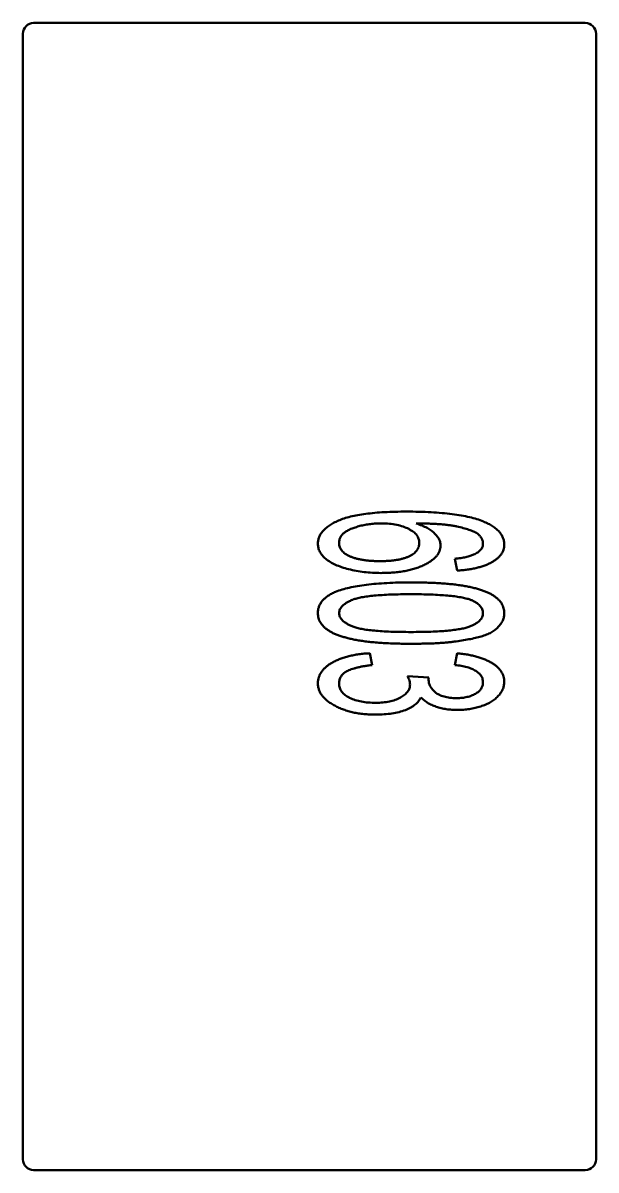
# Model space of a CAD drawing. Header units: millimetres. Extents: x 37 to 347, y 164 to 266.
# Drawn here: x 299.687 to 300.487, y 204.504 to 206.104 of the extents above; entities that cross this region are included whole.
import ezdxf

# ---------------------------------------------------------------- set-up
doc = ezdxf.new("R2010")
doc.units = ezdxf.units.MM
doc.header["$LTSCALE"] = 0.75
doc.layers.add('Visible', color=7, linetype='Continuous', lineweight=50)

msp = doc.modelspace()

# ---------------------------------------------------------------- linework, layer by layer
at = {"layer": 'Visible'}
for p, q in [((299.7022, 206.1042), (300.4722, 206.1042)), ((299.6872, 205.7042), (299.6872, 206.0892)), ((300.4872, 206.0892), (300.4872, 205.7042)), ((299.6872, 204.9042), (299.6872, 205.7042)), ((300.4872, 205.7042), (300.4872, 204.9042)), ((300.2932, 205.3403), (300.2899, 205.3568)), ((300.1714, 205.2251), (300.1747, 205.2086)), ((300.2899, 205.2086), (300.2932, 205.2251)), ((300.2241, 205.193), (300.2537, 205.1912)), ((299.6872, 204.5192), (299.6872, 204.9042)), ((300.4872, 204.9042), (300.4872, 204.5192)), ((300.4722, 204.5042), (299.7022, 204.5042))]:
    msp.add_line(p, q, dxfattribs=at)
for centre, radius, start, end in [((299.7022, 206.0892), 0.015, 90, 180), ((300.2684, 205.1878), 0.0151, 167.1001, 176.9606), ((299.7022, 204.5192), 0.015, 180, 270), ((300.4722, 204.5192), 0.015, 270, 0)]:
    msp.add_arc(centre, radius, start, end, dxfattribs=at)
at = {"layer": 'Visible', "extrusion": (0, 0, -1)}
msp.add_arc((-300.4722, 206.0892), 0.015, 90, 180, dxfattribs=at)
at = {"layer": 'Visible'}
for points, knots in [([(300.0989, 205.3776), (300.099, 205.3793), (300.0992, 205.3825), (300.1006, 205.3873), (300.1029, 205.3917), (300.1061, 205.3959), (300.1102, 205.3999), (300.1152, 205.4036), (300.1211, 205.4071), (300.1279, 205.4103), (300.1357, 205.4133), (300.1447, 205.4158), (300.1548, 205.4179), (300.1661, 205.4196), (300.1786, 205.421), (300.1922, 205.422), (300.2069, 205.4225), (300.2172, 205.4226), (300.2225, 205.4227)], [0, 0, 0, 0, 0.034539, 0.068446, 0.103088, 0.13979, 0.17946, 0.222893, 0.270938, 0.32355, 0.381968, 0.447495, 0.520046, 0.600262, 0.688396, 0.784196, 0.88815, 1, 1, 1, 1]), ([(300.2225, 205.4227), (300.2284, 205.4226), (300.2399, 205.4226), (300.2565, 205.4219), (300.2718, 205.4208), (300.2859, 205.4193), (300.2987, 205.4175), (300.3103, 205.4151), (300.3206, 205.4125), (300.3269, 205.4101), (300.3299, 205.4089)], [0, 0, 0, 0, 0.16399, 0.316279, 0.457451, 0.587187, 0.706146, 0.814209, 0.912106, 1, 1, 1, 1]), ([(300.3299, 205.4089), (300.3322, 205.4079), (300.3366, 205.406), (300.3426, 205.4026), (300.3476, 205.399), (300.3518, 205.3951), (300.355, 205.3909), (300.3574, 205.3864), (300.3588, 205.3816), (300.359, 205.3784), (300.3591, 205.3767)], [0, 0, 0, 0, 0.16287, 0.309908, 0.444611, 0.566631, 0.67929, 0.787329, 0.892674, 1, 1, 1, 1]), ([(300.1875, 205.4062), (300.1849, 205.4062), (300.1798, 205.4061), (300.1723, 205.4053), (300.1649, 205.4043), (300.1578, 205.4027), (300.1512, 205.4008), (300.1453, 205.3987), (300.1403, 205.3962), (300.136, 205.3936), (300.1327, 205.3905), (300.1303, 205.387), (300.1288, 205.3831), (300.1287, 205.3803), (300.1286, 205.3789)], [0, 0, 0, 0, 0.109243, 0.216023, 0.321968, 0.426361, 0.524966, 0.612732, 0.691524, 0.7616, 0.824439, 0.882595, 0.939943, 1, 1, 1, 1]), ([(300.2405, 205.3795), (300.2405, 205.3805), (300.2404, 205.3823), (300.2396, 205.3849), (300.2385, 205.3875), (300.2369, 205.3899), (300.2348, 205.3923), (300.2322, 205.3944), (300.2292, 205.3965), (300.2246, 205.3992), (300.2178, 205.4021), (300.2087, 205.4045), (300.1985, 205.406), (300.1913, 205.4061), (300.1875, 205.4062)], [0, 0, 0, 0, 0.042268, 0.084326, 0.12704, 0.171814, 0.219694, 0.271017, 0.327502, 0.389152, 0.521662, 0.665762, 0.8249, 1, 1, 1, 1]), ([(300.2363, 205.4062), (300.239, 205.4052), (300.2441, 205.4034), (300.2511, 205.4001), (300.257, 205.3965), (300.2618, 205.3925), (300.2655, 205.3883), (300.2682, 205.384), (300.2699, 205.3796), (300.2701, 205.3765), (300.2702, 205.375)], [0, 0, 0, 0, 0.175284, 0.3323, 0.472555, 0.59864, 0.711841, 0.814222, 0.907964, 1, 1, 1, 1]), ([(300.3218, 205.3922), (300.32, 205.3931), (300.3161, 205.3951), (300.3094, 205.3976), (300.3016, 205.3999), (300.2943, 205.4017), (300.2878, 205.403), (300.2822, 205.4038), (300.276, 205.4045), (300.2692, 205.4051), (300.2618, 205.4056), (300.2539, 205.4059), (300.2453, 205.4061), (300.2394, 205.4062), (300.2363, 205.4062)], [0, 0, 0, 0, 0.069993, 0.151179, 0.244049, 0.348789, 0.406942, 0.471758, 0.543422, 0.621403, 0.705702, 0.796988, 0.895269, 1, 1, 1, 1]), ([(300.3294, 205.3778), (300.3293, 205.379), (300.3292, 205.3815), (300.3276, 205.3852), (300.3252, 205.3889), (300.323, 205.391), (300.3218, 205.3922)], [0, 0, 0, 0, 0.216987, 0.448782, 0.706308, 1, 1, 1, 1]), ([(300.1868, 205.337), (300.1828, 205.3371), (300.1751, 205.3372), (300.1636, 205.3383), (300.1525, 205.3399), (300.142, 205.3422), (300.1323, 205.345), (300.1237, 205.3483), (300.1162, 205.3521), (300.1101, 205.3565), (300.1051, 205.3612), (300.1016, 205.3664), (300.0993, 205.3719), (300.0991, 205.3757), (300.0989, 205.3776)], [0, 0, 0, 0, 0.113222, 0.222436, 0.328941, 0.432255, 0.529309, 0.617114, 0.696232, 0.767885, 0.832331, 0.890498, 0.945728, 1, 1, 1, 1]), ([(300.1286, 205.3789), (300.1286, 205.3779), (300.1287, 205.376), (300.1295, 205.3732), (300.1307, 205.3705), (300.1324, 205.3681), (300.1346, 205.3659), (300.1372, 205.3637), (300.1404, 205.3619), (300.144, 205.3601), (300.148, 205.3586), (300.1524, 205.3572), (300.1571, 205.3561), (300.1622, 205.3551), (300.1676, 205.3544), (300.1734, 205.3539), (300.1795, 205.3536), (300.1836, 205.3535), (300.1858, 205.3535)], [0, 0, 0, 0, 0.043059, 0.084311, 0.126412, 0.169629, 0.214862, 0.264105, 0.317794, 0.376356, 0.439245, 0.50636, 0.576813, 0.652673, 0.732388, 0.816257, 0.905922, 1, 1, 1, 1]), ([(300.1858, 205.3535), (300.1878, 205.3535), (300.1919, 205.3536), (300.1977, 205.3539), (300.2033, 205.3544), (300.2084, 205.3551), (300.2133, 205.356), (300.2178, 205.3571), (300.222, 205.3585), (300.2258, 205.36), (300.2293, 205.3617), (300.2323, 205.3637), (300.2348, 205.3658), (300.2369, 205.3682), (300.2385, 205.3707), (300.2397, 205.3735), (300.2404, 205.3764), (300.2405, 205.3785), (300.2405, 205.3795)], [0, 0, 0, 0, 0.092421, 0.18033, 0.263853, 0.34161, 0.415312, 0.485163, 0.550673, 0.612163, 0.670021, 0.723417, 0.772617, 0.818981, 0.864284, 0.908474, 0.952925, 1, 1, 1, 1]), ([(300.3591, 205.3767), (300.359, 205.3755), (300.3589, 205.373), (300.3581, 205.3695), (300.3567, 205.3661), (300.3547, 205.3628), (300.3522, 205.3598), (300.3492, 205.357), (300.3456, 205.3543), (300.3415, 205.3518), (300.3369, 205.3495), (300.3319, 205.3474), (300.3265, 205.3457), (300.3206, 205.3441), (300.3144, 205.3428), (300.3077, 205.3417), (300.3006, 205.3409), (300.2957, 205.3405), (300.2932, 205.3403)], [0, 0, 0, 0, 0.045249, 0.089046, 0.133753, 0.17902, 0.22622, 0.276333, 0.330502, 0.389318, 0.451844, 0.517626, 0.587612, 0.660911, 0.739117, 0.821058, 0.908157, 1, 1, 1, 1]), ([(300.3163, 205.3626), (300.3173, 205.3631), (300.3193, 205.3641), (300.322, 205.3657), (300.3242, 205.3675), (300.3261, 205.3694), (300.3276, 205.3713), (300.3287, 205.3734), (300.3293, 205.3756), (300.3294, 205.3771), (300.3294, 205.3778)], [0, 0, 0, 0, 0.163277, 0.310892, 0.446819, 0.569906, 0.684024, 0.789987, 0.895592, 1, 1, 1, 1]), ([(300.2702, 205.375), (300.2701, 205.3737), (300.2699, 205.3711), (300.2688, 205.3673), (300.2669, 205.3637), (300.2644, 205.3602), (300.261, 205.357), (300.257, 205.3538), (300.2522, 205.3508), (300.2468, 205.348), (300.2408, 205.3454), (300.2344, 205.3432), (300.2275, 205.3413), (300.2201, 205.3397), (300.2124, 205.3385), (300.2043, 205.3376), (300.1957, 205.3371), (300.1898, 205.3371), (300.1868, 205.337)], [0, 0, 0, 0, 0.0391, 0.07853, 0.118928, 0.162015, 0.208997, 0.259988, 0.316442, 0.37843, 0.444682, 0.513469, 0.585629, 0.660965, 0.739818, 0.822306, 0.909148, 1, 1, 1, 1]), ([(300.2899, 205.3568), (300.2927, 205.3572), (300.298, 205.3578), (300.3052, 205.359), (300.3112, 205.3606), (300.3147, 205.362), (300.3163, 205.3626)], [0, 0, 0, 0, 0.314678, 0.585132, 0.813475, 1, 1, 1, 1]), ([(300.1237, 205.3109), (300.1267, 205.312), (300.1329, 205.3142), (300.1431, 205.3167), (300.1545, 205.319), (300.1671, 205.3207), (300.1808, 205.3222), (300.1958, 205.3231), (300.2119, 205.3238), (300.2231, 205.3238), (300.2289, 205.3239)], [0, 0, 0, 0, 0.088742, 0.187499, 0.295864, 0.414923, 0.545072, 0.685443, 0.837217, 1, 1, 1, 1]), ([(300.2289, 205.3239), (300.2326, 205.3239), (300.2398, 205.3239), (300.2503, 205.3236), (300.2603, 205.3233), (300.2697, 205.3227), (300.2786, 205.3221), (300.287, 205.3213), (300.2949, 205.3203), (300.3023, 205.3192), (300.3092, 205.3179), (300.3156, 205.3165), (300.3216, 205.3149), (300.3271, 205.3132), (300.3322, 205.3113), (300.3369, 205.3094), (300.3411, 205.3073), (300.3448, 205.3049), (300.3482, 205.3025), (300.3511, 205.2999), (300.3536, 205.2972), (300.3555, 205.2942), (300.3571, 205.2911), (300.3583, 205.2879), (300.359, 205.2845), (300.359, 205.2822), (300.3591, 205.2811)], [0, 0, 0, 0, 0.074506, 0.1459, 0.213486, 0.277294, 0.338042, 0.395064, 0.448741, 0.499113, 0.546571, 0.591094, 0.632898, 0.672215, 0.708563, 0.743033, 0.77464, 0.804496, 0.832142, 0.858512, 0.883407, 0.907258, 0.930302, 0.953206, 0.976284, 1, 1, 1, 1]), ([(300.0989, 205.2811), (300.099, 205.2826), (300.0992, 205.2857), (300.1003, 205.2901), (300.1023, 205.2943), (300.1051, 205.2982), (300.1086, 205.3018), (300.113, 205.3052), (300.118, 205.3083), (300.1217, 205.31), (300.1237, 205.3109)], [0, 0, 0, 0, 0.112855, 0.222519, 0.33314, 0.446105, 0.568897, 0.700572, 0.843031, 1, 1, 1, 1]), ([(300.229, 205.3074), (300.2241, 205.3074), (300.2146, 205.3074), (300.2011, 205.307), (300.1889, 205.3064), (300.1781, 205.3056), (300.1686, 205.3046), (300.1604, 205.3033), (300.1536, 205.3018), (300.148, 205.3), (300.1434, 205.298), (300.1395, 205.296), (300.1362, 205.2937), (300.1334, 205.2915), (300.1312, 205.2891), (300.1297, 205.2865), (300.1288, 205.2838), (300.1286, 205.282), (300.1286, 205.2811)], [0, 0, 0, 0, 0.134263, 0.256912, 0.367072, 0.465719, 0.552001, 0.626648, 0.690208, 0.742103, 0.78636, 0.826398, 0.862342, 0.894454, 0.92353, 0.950073, 0.975135, 1, 1, 1, 1]), ([(300.3118, 205.2998), (300.3098, 205.3005), (300.3053, 205.3018), (300.2979, 205.3033), (300.2893, 205.3046), (300.2795, 205.3056), (300.2686, 205.3064), (300.2564, 205.307), (300.2431, 205.3074), (300.2338, 205.3074), (300.229, 205.3074)], [0, 0, 0, 0, 0.077494, 0.167583, 0.271791, 0.388974, 0.520674, 0.666372, 0.826123, 1, 1, 1, 1]), ([(300.3294, 205.2812), (300.3294, 205.2821), (300.3293, 205.284), (300.3284, 205.2867), (300.327, 205.2892), (300.325, 205.2916), (300.3225, 205.2938), (300.3195, 205.296), (300.3159, 205.2981), (300.3132, 205.2992), (300.3118, 205.2998)], [0, 0, 0, 0, 0.100844, 0.202097, 0.308076, 0.419905, 0.544656, 0.680308, 0.833032, 1, 1, 1, 1]), ([(300.2289, 205.2383), (300.2252, 205.2383), (300.2181, 205.2383), (300.2077, 205.2386), (300.1978, 205.2389), (300.1884, 205.2394), (300.1795, 205.2401), (300.1711, 205.2409), (300.1632, 205.2419), (300.1558, 205.243), (300.1489, 205.2442), (300.1425, 205.2457), (300.1365, 205.2472), (300.131, 205.2489), (300.1259, 205.2507), (300.1212, 205.2527), (300.1169, 205.2548), (300.1132, 205.2572), (300.1098, 205.2596), (300.1069, 205.2622), (300.1045, 205.2649), (300.1024, 205.2678), (300.1009, 205.2709), (300.0997, 205.2742), (300.099, 205.2776), (300.099, 205.2799), (300.0989, 205.2811)], [0, 0, 0, 0, 0.074251, 0.145037, 0.212012, 0.2759, 0.336376, 0.39347, 0.447215, 0.49765, 0.544762, 0.589416, 0.631521, 0.670554, 0.707275, 0.741788, 0.773747, 0.80364, 0.831602, 0.858005, 0.882699, 0.906488, 0.929872, 0.952805, 0.976255, 1, 1, 1, 1]), ([(300.1286, 205.2811), (300.1286, 205.2802), (300.1288, 205.2783), (300.1297, 205.2756), (300.1313, 205.2731), (300.1334, 205.2706), (300.1362, 205.2684), (300.1395, 205.2662), (300.1434, 205.2642), (300.1481, 205.2622), (300.1537, 205.2603), (300.1605, 205.2588), (300.1687, 205.2576), (300.1782, 205.2565), (300.189, 205.2557), (300.2011, 205.2551), (300.2146, 205.2548), (300.2241, 205.2547), (300.229, 205.2547)], [0, 0, 0, 0, 0.024873, 0.049942, 0.076734, 0.105819, 0.137584, 0.173281, 0.213331, 0.25803, 0.310528, 0.373652, 0.448708, 0.535069, 0.633281, 0.743475, 0.865696, 1, 1, 1, 1]), ([(300.3591, 205.2811), (300.359, 205.2793), (300.3588, 205.2759), (300.3572, 205.2708), (300.3544, 205.2661), (300.3508, 205.2615), (300.3462, 205.2574), (300.3407, 205.2538), (300.3342, 205.2508), (300.3268, 205.2484), (300.3186, 205.2463), (300.3095, 205.2444), (300.2996, 205.2427), (300.2908, 205.2415), (300.2832, 205.2405), (300.2768, 205.2399), (300.27, 205.2394), (300.2628, 205.2389), (300.255, 205.2387), (300.2467, 205.2385), (300.238, 205.2383), (300.232, 205.2383), (300.2289, 205.2383)], [0, 0, 0, 0, 0.034937, 0.070233, 0.106498, 0.145588, 0.187189, 0.231348, 0.279253, 0.331361, 0.388443, 0.450964, 0.518748, 0.592149, 0.631732, 0.674662, 0.720681, 0.770144, 0.822679, 0.878318, 0.937425, 1, 1, 1, 1]), ([(300.229, 205.2547), (300.2338, 205.2547), (300.2431, 205.2548), (300.2563, 205.2551), (300.2683, 205.2557), (300.279, 205.2564), (300.2885, 205.2574), (300.2966, 205.2587), (300.3036, 205.26), (300.3093, 205.2618), (300.3141, 205.2636), (300.3181, 205.2657), (300.3216, 205.2678), (300.3244, 205.2702), (300.3267, 205.2727), (300.3283, 205.2754), (300.3292, 205.2783), (300.3294, 205.2802), (300.3294, 205.2812)], [0, 0, 0, 0, 0.131104, 0.251092, 0.359069, 0.456019, 0.542064, 0.61636, 0.680002, 0.732947, 0.778443, 0.819195, 0.855957, 0.888635, 0.918943, 0.946451, 0.973354, 1, 1, 1, 1]), ([(300.0989, 205.1835), (300.099, 205.1849), (300.0991, 205.1877), (300.1002, 205.1918), (300.1017, 205.1957), (300.104, 205.1994), (300.1068, 205.2029), (300.1104, 205.2062), (300.1144, 205.2094), (300.1192, 205.2123), (300.1244, 205.2149), (300.13, 205.2173), (300.136, 205.2194), (300.1424, 205.2211), (300.1491, 205.2226), (300.1562, 205.2238), (300.1637, 205.2246), (300.1688, 205.2249), (300.1714, 205.2251)], [0, 0, 0, 0, 0.046425, 0.091755, 0.137366, 0.184235, 0.233618, 0.286345, 0.342703, 0.403812, 0.468459, 0.535483, 0.604767, 0.676823, 0.752582, 0.831579, 0.913949, 1, 1, 1, 1]), ([(300.2932, 205.2251), (300.2957, 205.2248), (300.3007, 205.2243), (300.3079, 205.2232), (300.3147, 205.2219), (300.3209, 205.2203), (300.3268, 205.2185), (300.3322, 205.2164), (300.3372, 205.2141), (300.3418, 205.2116), (300.3459, 205.2089), (300.3494, 205.206), (300.3524, 205.2029), (300.3548, 205.1997), (300.3567, 205.1963), (300.3581, 205.1926), (300.3589, 205.1889), (300.359, 205.1863), (300.3591, 205.185)], [0, 0, 0, 0, 0.091225, 0.177914, 0.259697, 0.336779, 0.409804, 0.478609, 0.544088, 0.605766, 0.664021, 0.718355, 0.768591, 0.816722, 0.863055, 0.908208, 0.953971, 1, 1, 1, 1]), ([(300.1747, 205.2086), (300.1727, 205.2084), (300.1689, 205.208), (300.1634, 205.2071), (300.1584, 205.2062), (300.1537, 205.2051), (300.1495, 205.204), (300.1457, 205.2029), (300.1424, 205.2015), (300.1394, 205.2001), (300.1369, 205.1986), (300.1347, 205.1968), (300.1327, 205.195), (300.1313, 205.1929), (300.13, 205.1906), (300.1292, 205.1882), (300.1286, 205.1856), (300.1286, 205.1839), (300.1286, 205.183)], [0, 0, 0, 0, 0.103069, 0.198581, 0.288104, 0.369261, 0.444795, 0.512889, 0.575174, 0.631288, 0.682404, 0.731175, 0.77647, 0.820426, 0.863811, 0.908278, 0.952771, 1, 1, 1, 1]), ([(300.3294, 205.1845), (300.3293, 205.186), (300.3291, 205.1891), (300.3271, 205.1935), (300.3239, 205.1973), (300.3194, 205.2007), (300.3138, 205.2036), (300.3069, 205.2059), (300.2988, 205.2077), (300.293, 205.2083), (300.2899, 205.2086)], [0, 0, 0, 0, 0.091264, 0.182272, 0.279087, 0.387649, 0.51128, 0.653335, 0.81559, 1, 1, 1, 1]), ([(300.2276, 205.1816), (300.2275, 205.1824), (300.2274, 205.1842), (300.2267, 205.1869), (300.2256, 205.1899), (300.2246, 205.1919), (300.2241, 205.193)], [0, 0, 0, 0, 0.202269, 0.436275, 0.700784, 1, 1, 1, 1]), ([(300.2533, 205.1886), (300.2535, 205.187), (300.2537, 205.1837), (300.2557, 205.1789), (300.2587, 205.1744), (300.2622, 205.1711), (300.2655, 205.1685), (300.2685, 205.167), (300.2717, 205.1656), (300.2753, 205.1645), (300.2792, 205.1636), (300.2834, 205.163), (300.288, 205.1626), (300.2911, 205.1625), (300.2927, 205.1625)], [0, 0, 0, 0, 0.093799, 0.188392, 0.290003, 0.402222, 0.463153, 0.526712, 0.592954, 0.664831, 0.740162, 0.821342, 0.9079, 1, 1, 1, 1]), ([(300.2927, 205.1625), (300.2952, 205.1626), (300.3001, 205.1627), (300.3071, 205.1639), (300.3134, 205.1658), (300.3189, 205.1684), (300.3235, 205.1716), (300.3269, 205.1754), (300.3291, 205.1798), (300.3293, 205.1829), (300.3294, 205.1845)], [0, 0, 0, 0, 0.161714, 0.310106, 0.448206, 0.579033, 0.698679, 0.803099, 0.900751, 1, 1, 1, 1]), ([(300.3591, 205.185), (300.3589, 205.1832), (300.3587, 205.1797), (300.357, 205.1744), (300.3541, 205.1695), (300.3502, 205.1648), (300.3454, 205.1605), (300.3398, 205.1567), (300.3333, 205.1534), (300.3261, 205.1508), (300.3184, 205.1487), (300.3104, 205.1472), (300.3022, 205.1462), (300.2966, 205.1461), (300.2938, 205.1461)], [0, 0, 0, 0, 0.063875, 0.12862, 0.196004, 0.26872, 0.345998, 0.427238, 0.513555, 0.606226, 0.70228, 0.799518, 0.898803, 1, 1, 1, 1]), ([(300.1795, 205.1395), (300.1767, 205.1395), (300.1713, 205.1396), (300.1634, 205.1402), (300.1558, 205.1411), (300.1484, 205.1425), (300.1414, 205.1443), (300.1347, 205.1464), (300.1284, 205.149), (300.1224, 205.1519), (300.117, 205.1551), (300.1121, 205.1584), (300.1081, 205.1621), (300.1047, 205.1659), (300.1021, 205.17), (300.1003, 205.1743), (300.0991, 205.1789), (300.099, 205.182), (300.0989, 205.1835)], [0, 0, 0, 0, 0.082462, 0.161515, 0.237917, 0.311928, 0.383707, 0.453659, 0.521452, 0.58809, 0.651668, 0.709643, 0.763649, 0.813744, 0.861616, 0.907939, 0.953268, 1, 1, 1, 1]), ([(300.1286, 205.183), (300.1286, 205.1819), (300.1287, 205.1798), (300.1294, 205.1768), (300.1306, 205.174), (300.1322, 205.1714), (300.1343, 205.1689), (300.1369, 205.1667), (300.1399, 205.1647), (300.1446, 205.1622), (300.1512, 205.1596), (300.16, 205.1575), (300.1696, 205.1561), (300.1763, 205.156), (300.1798, 205.1559)], [0, 0, 0, 0, 0.04931, 0.097438, 0.144473, 0.193038, 0.242821, 0.295407, 0.351784, 0.413136, 0.54495, 0.684635, 0.836127, 1, 1, 1, 1]), ([(300.1798, 205.1559), (300.1831, 205.156), (300.1894, 205.1562), (300.1985, 205.1575), (300.2067, 205.1597), (300.2128, 205.1625), (300.2172, 205.1649), (300.2199, 205.167), (300.2223, 205.1691), (300.2242, 205.1714), (300.2257, 205.1737), (300.2268, 205.1762), (300.2274, 205.1789), (300.2275, 205.1807), (300.2276, 205.1816)], [0, 0, 0, 0, 0.167218, 0.320339, 0.462287, 0.594804, 0.656853, 0.713804, 0.766492, 0.816247, 0.86331, 0.908655, 0.953999, 1, 1, 1, 1]), ([(300.2428, 205.1636), (300.2424, 205.1627), (300.2414, 205.1608), (300.2395, 205.1582), (300.2373, 205.1558), (300.2348, 205.1534), (300.2318, 205.1514), (300.2286, 205.1493), (300.2249, 205.1476), (300.2195, 205.1452), (300.212, 205.1429), (300.2021, 205.1409), (300.1911, 205.1397), (300.1835, 205.1396), (300.1795, 205.1395)], [0, 0, 0, 0, 0.043771, 0.088998, 0.135151, 0.183351, 0.234221, 0.287902, 0.345252, 0.405946, 0.536086, 0.677321, 0.831816, 1, 1, 1, 1]), ([(300.2938, 205.1461), (300.2911, 205.1461), (300.2859, 205.1462), (300.2783, 205.147), (300.271, 205.1484), (300.2642, 205.1504), (300.2578, 205.1528), (300.2521, 205.1558), (300.247, 205.1594), (300.2442, 205.1622), (300.2428, 205.1636)], [0, 0, 0, 0, 0.144088, 0.282399, 0.414873, 0.544284, 0.666959, 0.782936, 0.893536, 1, 1, 1, 1])]:
    msp.add_open_spline(points, degree=3, knots=knots, dxfattribs=at)

doc.saveas('drawing.dxf')
